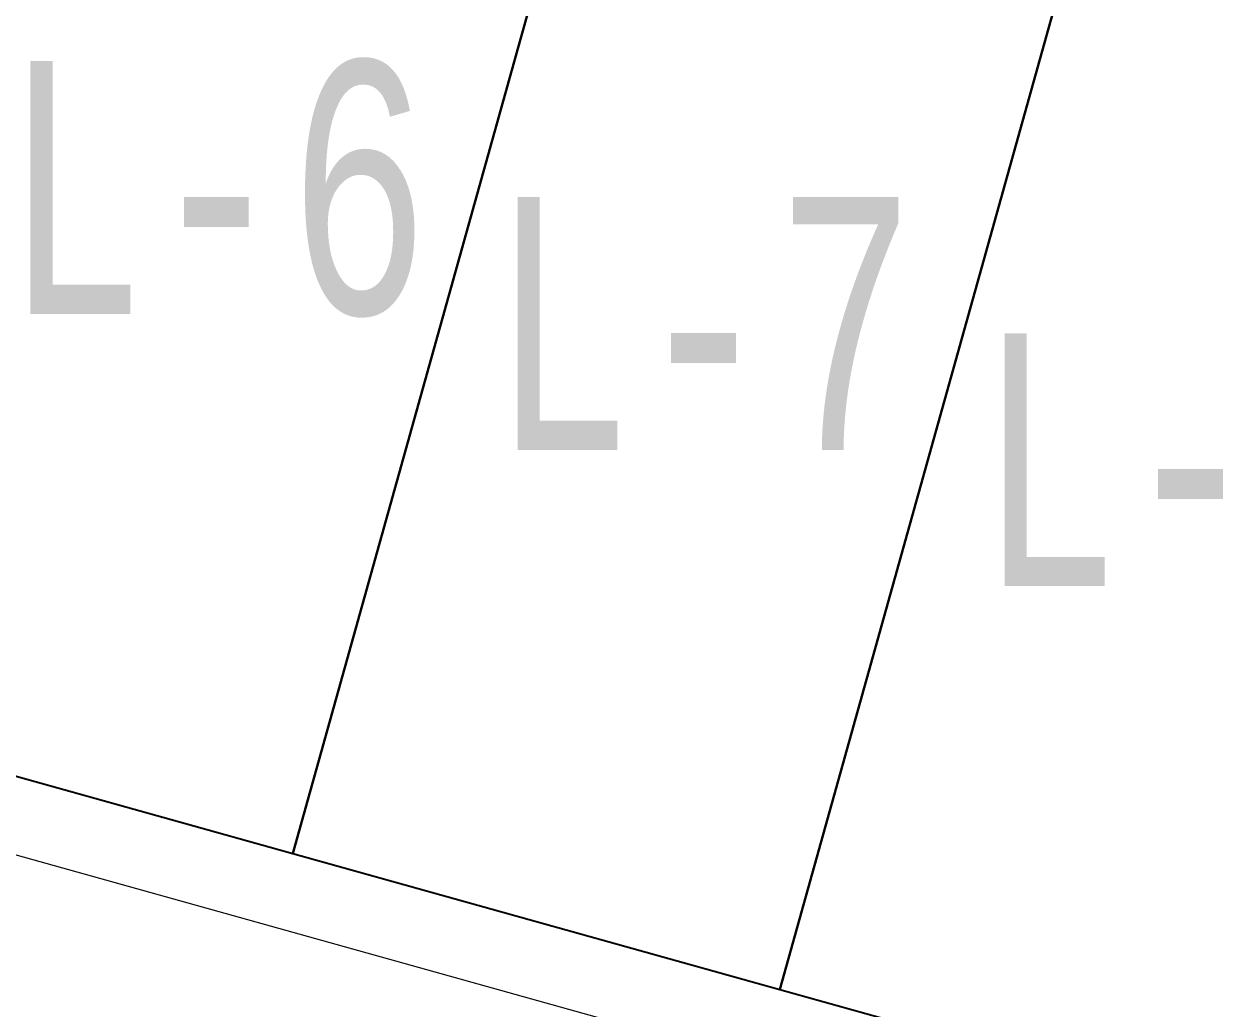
# Model space of a CAD drawing. Header units: millimetres. Extents: x 474016 to 477875, y 2288607 to 2292200.
# Drawn here: x 474506.43 to 474530.35, y 2288950.09 to 2288969.56 of the extents above; entities that cross this region are included whole.
import ezdxf
from ezdxf.enums import TextEntityAlignment as Align

# ---------------------------------------------------------------- set-up
doc = ezdxf.new("R2010")
doc.units = ezdxf.units.MM
doc.header["$LTSCALE"] = 50
doc.layers.add('BANQUETA', color=251, linetype='Continuous', lineweight=5)
doc.layers.add('CVL_LOTIF', color=1, linetype='Continuous')
doc.layers.add('MZ Y LT', color=7, linetype='Continuous', lineweight=13, true_color=0x0d2bf2)
doc.styles.add('MONOTXT4', font='MONOTXT4.shx', dxfattribs={"width": 0.55})

msp = doc.modelspace()

# ---------------------------------------------------------------- linework, layer by layer
at = {"layer": 'BANQUETA'}
msp.add_lwpolyline([(474583.388, 2288986.619), (474462.999, 2289020.255, 0.414214), (474460.534, 2289018.867), (474447.349, 2288971.674, 0.414214), (474448.737, 2288969.21), (474569.127, 2288935.574)], format="xyb", dxfattribs=at)
at = {"layer": 'CVL_LOTIF'}
for points in [[(474518.47, 2288977.242), (474508.839, 2288979.933), (474502.112, 2288955.855), (474511.743, 2288953.164)], [(474528.102, 2288974.551), (474518.47, 2288977.242), (474511.743, 2288953.164), (474521.374, 2288950.473)], [(474537.733, 2288971.86), (474528.102, 2288974.551), (474521.374, 2288950.473), (474531.006, 2288947.782)]]:
    msp.add_lwpolyline(points, close=True, dxfattribs=at)

# ---------------------------------------------------------------- texts
at = {"layer": 'MZ Y LT', "lineweight": 13, "style": 'MONOTXT4', "width": 0.65}
for s, p in [('L-6', (474510.232, 2288966.335)), ('L-7', (474519.863, 2288963.644)), ('L-8', (474529.494, 2288960.953))]:
    msp.add_text(s, height=5, dxfattribs=at).set_placement(p, align=Align.MIDDLE)

doc.saveas('drawing.dxf')
